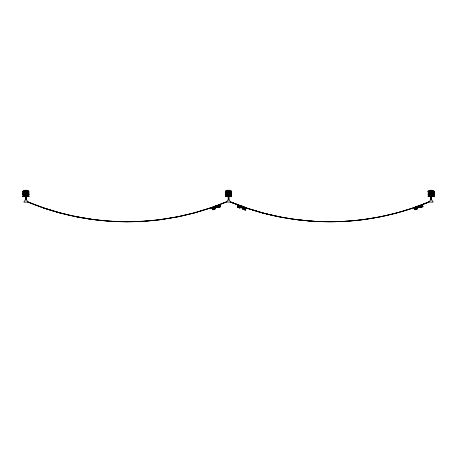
<?xml version="1.0" encoding="UTF-8"?>
<svg xmlns="http://www.w3.org/2000/svg" width="457" height="457" viewBox="0 0 457 457"><rect width="100%" height="100%" fill="white"/><g stroke="black" fill="none" stroke-linecap="round" stroke-linejoin="round"><path stroke-width="0.69" d="M229.311 193.094L229.231 193.448M229.311 196.276L229.231 196.63L229.208 194.259M27.649 201.937L27.683 201.857C69.533 219.463 116.032 225.444 161.024 219.606L144.092 221.194L127.092 221.771L110.097 221.171M312.731 221.171L312.731 221.182C352.336 223.684 392.529 217.275 429.134 201.857C430.334 201.16 429.923 199.383 431.591 199.658C432.653 202.08 435.635 202.542 429.157 201.92L413.265 207.975M110.097 221.228L93.177 219.531L76.41 216.704L59.85 212.831M295.805 219.509L312.719 221.279L295.805 219.509L279.027 216.749L262.455 212.916C295.348 221.702 329.891 223.964 363.652 219.606L380.43 216.807L396.979 212.888L413.259 207.952L429.14 201.874A258.508 258.508 0 0 1 230.299 201.891L246.18 207.975L262.449 212.939L279.027 216.761M226.906 191.277L226.906 191.672M226.98 196.047L227.066 196.59M93.165 219.583L76.405 216.709M23.25 191.871L22.85 191.5L23.25 191.077M23.324 193.465L22.924 193.094L23.324 192.665M28.403 195.847L28.882 196.144L28.597 196.63L23.221 196.63L22.924 196.224L23.324 195.847M28.328 191.077L28.814 191.449L28.328 191.871M28.403 193.465L28.888 193.094L28.403 192.665M28.494 195.053L28.888 194.682L28.494 194.259M225.964 191.871L225.478 191.5L225.964 191.077M226.038 192.665L225.552 193.043L226.038 193.465M231.036 195.847L231.51 196.144L231.225 196.63L225.849 196.63L225.564 196.144L226.038 195.847M230.962 191.077L231.448 191.449L230.962 191.871M231.036 193.465L231.522 193.094L231.036 192.665M231.122 195.053L231.522 194.682L231.122 194.259M428.597 191.871L428.112 191.5L428.597 191.077M428.672 193.465L428.186 193.094L428.672 192.665M433.75 195.847L434.139 196.144L433.859 196.63L428.477 196.63L428.192 196.144L428.672 195.847M433.676 191.077L434.076 191.449L433.676 191.871M433.75 193.465L434.15 193.094L433.75 192.665M433.75 195.053L434.15 194.682L433.75 194.259M24.347 194.459L24.324 194.762M24.347 196.047L24.387 196.527M226.98 192.865L227.015 193.345M226.98 194.459L227.243 195.053L226.946 194.682M429.529 196.144L429.877 195.847M262.461 212.899L246.192 207.952L230.477 201.891M246.209 207.889L230.282 201.925L246.192 207.952L262.484 212.819M431.888 193.408L431.865 192.683M59.827 212.916L43.558 207.952L59.856 212.819M237.36 207.078L238.04 205.296L240.593 206.301L239.925 208.055L237.36 207.078L239.936 208.021M241.176 207.678L241.816 205.987L242.747 206.341L242.101 208.032M246.032 208.335L245.352 210.117L242.787 209.14L243.467 207.358M429.826 195.864L429.877 196.647M23.324 194.259L22.924 194.631L23.324 195.053M225.952 194.259L225.552 194.631L225.952 195.053M428.58 194.259L428.186 194.631L428.58 195.053M24.295 192.865L24.615 192.665M24.387 192.785L24.615 193.465M429.574 191.192L429.574 191.757M25.164 191.077L25.164 191.871M25.238 192.665L25.238 193.465M25.238 195.847L25.238 196.647L25.238 194.259M26.575 196.647L26.575 195.847M227.792 191.077L227.792 191.871M227.866 192.665L227.866 193.465M229.157 191.86L229.157 191.089M227.866 195.847L227.866 196.647L227.866 194.259M431.785 191.86L431.785 191.089M24.615 194.259L24.615 195.053M227.009 194.311L227.146 195.002M24.364 191.129L24.25 191.58M226.883 191.192L227.169 191.077L226.992 191.86M226.963 195.967L227.243 195.847L227.072 196.63M429.694 192.723L429.649 193.345M429.694 195.904L429.586 196.35M24.541 191.077L24.541 191.871M24.564 192.683L24.564 193.448M24.615 195.847L24.615 196.647M229.808 191.86L229.808 191.089M229.882 193.448L229.882 192.683M229.882 196.63L229.882 195.864M429.797 191.077L429.797 191.871M429.877 192.665L429.877 193.465M231.036 195.053L231.419 194.682L231.036 194.259M433.664 195.053L434.047 194.682L433.664 194.259M24.495 194.271L24.387 194.939M429.643 194.311L429.586 194.762M26.5 191.871L26.5 191.077M26.575 193.465L26.575 192.665M26.575 195.053L26.575 194.259M430.425 191.077L430.465 194.522M430.5 192.665L430.5 193.465M430.5 194.259L430.5 195.053M430.5 195.847L430.5 196.647M28.431 191.86L28.431 191.089M28.505 193.448L28.505 192.683M225.867 191.089L225.867 191.86M225.941 192.683L225.941 193.448M231.059 191.86L231.059 191.089M231.133 193.448L231.133 192.683M225.941 195.864L225.655 196.276L226.038 196.647M428.495 191.089L428.495 191.86M428.569 192.683L428.569 193.448M428.569 195.864L428.283 196.276L428.672 196.647M25.952 200.069L25.952 199.76M431.128 199.76L431.168 200.069M215.241 206.21L216.167 205.85M212.077 208.483L214.636 207.501L214.459 207.05L215.156 208.826C212.339 211.962 210.083 206.775 214.476 207.078M220.388 206.267L217.829 207.261L217.96 207.592L220.548 206.684L217.995 207.684L217.315 205.936L219.886 204.97L220.565 206.718L217.995 207.684M214.504 207.164L211.917 208.078M217.361 206.061L219.914 205.056M212.002 208.301L214.562 207.312M219.971 205.193L217.315 205.936M217.486 206.37L220.04 205.376M212.299 209.06L212.162 208.712L214.716 207.701M217.566 206.587L220.125 205.587M214.756 207.809L217.612 206.695M214.79 207.901L217.646 206.787M220.211 205.821L212.157 208.695M217.703 206.93L214.847 208.044M212.339 209.157L214.893 208.158M217.749 207.044L220.223 205.839M212.419 209.369L214.979 208.375M212.494 209.557L215.156 208.826L212.585 209.792M217.909 207.461L220.463 206.45M212.551 209.7L215.11 208.712M414.345 208.078L416.904 207.078L417.584 208.826L415.03 209.826L414.333 208.044M414.379 208.158L416.938 207.17M419.789 206.05L422.348 205.062M414.436 208.301L416.995 207.312M419.846 206.187L422.405 205.204M414.505 208.483L417.07 207.501M419.914 206.37L422.474 205.376M414.59 208.695L417.144 207.701M420 206.587L422.554 205.587M417.184 207.792L420.034 206.678M417.195 207.832L420.04 206.695M414.676 208.923L422.645 205.821M417.264 208.009L420.12 206.901M417.292 208.078L420.149 206.975M414.767 209.157L417.327 208.158M420.177 207.044L422.736 206.05M414.853 209.369L417.407 208.375M420.263 207.261L422.816 206.267M414.922 209.557L417.487 208.569M420.337 207.461L422.891 206.45M414.985 209.706L417.538 208.7M420.389 207.592L422.948 206.604M210.637 207.975L226.523 201.903C227.643 201.177 227.323 199.332 228.963 199.658C230.128 202.143 232.824 202.462 226.541 201.948M25.563 199.629C24.472 201.845 21.37 202.788 27.923 201.897C26.792 201.154 27.14 199.452 25.581 199.623L25.649 195.053M27.123 191.871L27.123 191.077M27.203 193.465L27.203 192.665M27.203 195.053L27.203 194.259M27.203 196.647L27.203 195.847M229.831 195.053L229.831 194.259M432.385 191.871L432.385 191.077M432.459 193.465L432.459 192.665M429.877 194.259L429.877 195.053M432.459 195.053L432.459 194.259M432.459 196.647L432.459 195.847M210.597 207.866L194.362 212.939L177.802 216.818L194.345 212.865L210.614 207.906L226.506 201.857A258.508 258.508 0 0 1 27.666 201.891L27.848 201.891M227.072 192.683L227.243 193.465L226.9 193.168M24.004 191.077L24.004 191.871M27.66 191.871L27.66 191.077M24.078 192.665L24.078 193.465M27.734 193.465L27.734 192.665M24.078 194.259L24.078 195.053M27.734 195.053L27.734 194.259M24.078 195.847L24.078 196.647M27.734 196.647L27.734 195.847M226.632 191.077L226.632 191.871M230.288 191.871L230.288 191.077M226.712 192.665L226.712 193.465M230.368 193.465L230.368 192.665M226.712 194.259L226.712 195.053M230.368 195.053L230.368 194.259M226.712 195.847L226.712 196.647M230.368 196.647L230.368 195.847M429.266 191.077L429.266 191.871M432.922 191.871L432.922 191.077M429.34 192.665L429.34 193.465M432.996 193.465L432.996 192.665M429.34 194.259L429.34 195.053M432.996 195.053L432.996 194.259M429.34 195.847L429.34 196.647M432.996 196.647L432.996 195.847M161.018 219.566L177.796 216.778L161.007 219.509M23.593 191.077L23.25 191.449L23.593 191.871M28.071 191.871L28.414 191.5L28.071 191.077M23.667 192.665L23.324 193.043L23.667 193.465M28.145 193.465L28.494 193.094L28.145 192.665M23.667 194.259L23.324 194.631L23.667 195.053M28.145 195.053L28.494 194.682L28.145 194.259M23.667 195.847L23.324 196.224L23.667 196.647M28.145 196.647L28.494 196.276L28.145 195.847M226.226 191.077L225.878 191.449L226.226 191.871M230.699 191.871L231.048 191.5L230.699 191.077M226.301 192.665L225.952 193.043L226.301 193.465M230.774 193.465L231.122 193.094L230.774 192.665M226.301 194.259L225.952 194.631L226.301 195.053M230.774 195.053L231.122 194.682L230.774 194.259M226.301 195.847L225.952 196.224L226.301 196.647M230.774 196.647L231.122 196.276L230.774 195.847M428.855 191.077L428.506 191.449L428.855 191.871M433.333 191.871L433.676 191.5L433.333 191.077M428.929 192.665L428.586 193.043L428.929 193.465M433.407 193.465L433.75 193.094L433.407 192.665M428.929 194.259L428.586 194.631L428.929 195.053M433.407 195.053L433.75 194.682L433.407 194.259M428.929 195.847L428.586 196.224L428.929 196.647M433.407 196.647L433.75 196.276L433.407 195.847M23.336 191.077L22.953 191.449L23.336 191.871M23.41 192.665L23.027 193.043L23.41 193.465M23.41 194.259L23.027 194.631L23.41 195.053M28.403 195.053L28.791 194.682L28.403 194.259M23.41 195.847L23.027 196.224L23.41 196.647M28.403 196.647L28.791 196.276L28.505 195.864M226.038 194.259L225.655 194.631L226.038 195.053M231.036 196.647L231.419 196.276L231.133 195.864M433.59 191.871L433.973 191.5L433.59 191.077M433.664 193.465L434.047 193.094L433.664 192.665M428.672 194.259L428.283 194.631L428.672 195.053M433.664 196.647L434.047 196.276L433.664 195.847M22.85 191.077L28.814 191.077M225.478 191.077L231.448 191.077M428.112 191.077L434.076 191.077M22.964 191.192L28.7 191.192M225.592 191.192L231.333 191.192M428.22 191.192L433.961 191.192M22.901 191.277L28.762 191.277M225.53 191.277L231.396 191.277M428.158 191.277L434.024 191.277M22.861 191.374L28.808 191.374M225.49 191.374L231.436 191.374M428.118 191.374L434.064 191.374M22.85 191.449L28.814 191.449M225.478 191.449L231.448 191.449M428.112 191.449L434.076 191.449M22.85 191.5L28.814 191.5M225.478 191.5L231.448 191.5M428.112 191.5L434.076 191.5M22.901 191.672L28.762 191.672M225.53 191.672L231.396 191.672M428.158 191.672L434.024 191.672M22.964 191.757L28.7 191.757M225.592 191.757L231.333 191.757M428.22 191.757L433.961 191.757M23.05 191.82L28.62 191.82M225.678 191.82L231.248 191.82M428.306 191.82L433.876 191.82M22.924 192.665L28.888 192.665M225.552 192.665L231.522 192.665M428.186 192.665L434.15 192.665M23.039 192.785L28.78 192.785M225.667 192.785L231.408 192.785M428.3 192.785L434.036 192.785M22.976 192.865L28.842 192.865M225.604 192.865L231.471 192.865M428.238 192.865L434.099 192.865M22.936 192.963L28.882 192.963M225.564 192.963L231.51 192.963M428.192 192.963L434.139 192.963M22.924 193.043L28.888 193.043M225.552 193.094L231.522 193.043M428.186 193.043L434.15 193.043M22.936 193.168L28.882 193.168M225.564 193.168L231.51 193.168M428.192 193.168L434.139 193.168M22.976 193.265L28.842 193.265M225.604 193.265L231.471 193.265M428.238 193.265L434.099 193.265M23.039 193.345L28.78 193.345M225.667 193.345L231.408 193.345M428.3 193.345L434.036 193.345M23.124 193.408L28.694 193.408M225.752 193.408L231.322 193.408M428.38 193.408L433.95 193.408M22.924 194.259L28.888 194.259M225.552 194.259L231.522 194.259M428.186 194.259L434.15 194.259M23.124 194.311L28.694 194.311M225.752 194.311L231.322 194.311M428.38 194.311L433.95 194.311M23.039 194.374L28.78 194.374M225.667 194.374L231.408 194.374M428.3 194.374L434.036 194.374M22.976 194.459L28.842 194.459M225.604 194.459L231.471 194.459M428.238 194.459L434.099 194.459M22.936 194.762L28.882 194.762M225.564 194.762L231.51 194.762M428.192 194.762L434.139 194.762M22.976 194.853L28.842 194.853M225.604 194.853L231.471 194.853M428.238 194.853L434.099 194.853M23.039 194.939L28.78 194.939M225.667 194.939L231.408 194.939M428.3 194.939L434.036 194.939M23.221 195.042L28.597 195.042M225.849 195.042L231.225 195.042M428.477 195.042L433.859 195.042M22.924 195.847L28.888 195.847M225.552 195.847L231.522 195.847M428.186 195.847L434.15 195.847M23.039 195.967L28.78 195.967M225.667 195.967L231.408 195.967M428.3 195.967L434.036 195.967M22.976 196.047L28.842 196.047M225.604 196.047L231.471 196.047M428.238 196.047L434.099 196.047M22.936 196.144L28.882 196.144M225.564 196.144L231.51 196.144M428.192 196.144L434.139 196.144M22.924 196.224L28.888 196.224M225.552 196.224L231.522 196.224M428.186 196.224L434.15 196.224M22.924 196.276L28.888 196.276M225.552 196.276L231.522 196.276M428.186 196.276L434.15 196.276M22.976 196.447L28.842 196.447M225.604 196.447L231.471 196.447M428.238 196.447L434.099 196.447M23.039 196.527L28.78 196.527M225.667 196.527L231.408 196.527M428.3 196.527L434.036 196.527M23.124 196.59L28.694 196.59M225.752 196.59L231.322 196.59M428.38 196.59L433.95 196.59M27.688 201.834L43.575 207.901M243.455 207.387L246.02 208.363M237.994 205.41L240.559 206.393M243.421 207.472L245.986 208.455M237.943 205.547L240.502 206.535M243.37 207.615L245.935 208.586M237.874 205.736L240.439 206.707M243.301 207.798L245.866 208.769M237.789 205.947L240.353 206.924M243.215 208.009L245.78 208.986M240.313 207.032L243.181 208.101M240.302 207.055L243.141 208.209M237.703 206.176L245.695 209.215M240.233 207.238L243.073 208.398M237.617 206.41L240.182 207.387M243.044 208.472L245.609 209.449M237.526 206.638L240.096 207.598M242.958 208.689L245.523 209.666M237.457 206.821L240.028 207.786M242.884 208.889L245.455 209.849M237.406 206.964L239.971 207.929M242.833 209.026L245.398 209.992M242.798 209.112L245.363 210.083M431.836 194.259L431.871 196.647L431.865 195.864M229.208 192.665L229.311 193.043M229.208 195.847L229.311 196.224M419.183 207.347L418.601 205.85L417.675 206.21L418.258 207.712M216.755 207.347L216.098 205.661L215.173 206.021L215.83 207.712M216.184 207.255L216.287 207.524L216.178 207.238M432.128 191.871L432.128 194.522M432.162 195.053L432.128 196.647M432.054 191.34L432.054 190.283L430.1 190.283L430.1 191.34M432.031 191.871L432.031 194.522M432.031 195.053L432.031 196.647M431.951 190.283L431.951 191.34M431.871 191.871L431.871 194.522M431.796 190.283L431.796 191.34M431.665 191.871L431.665 194.522M431.665 195.053L431.665 196.647M431.591 190.283L431.591 191.34M431.488 196.647L431.454 199.623M431.425 191.871L431.425 194.522M431.425 195.053L431.402 199.623L431.334 196.647M431.351 190.283L431.351 191.34M431.168 191.871L431.168 199.623M431.094 190.283L431.094 191.871M431.082 196.647L431.082 199.623M431.002 196.647L431.002 199.623M430.911 191.871L430.911 194.522M430.911 195.053L430.882 199.623L430.848 196.647M430.837 190.283L430.837 191.34M430.597 190.283L430.597 191.34M430.671 191.871L430.671 194.522M430.671 195.053L430.671 196.647M430.465 195.053L430.465 196.647M430.391 190.283L430.391 191.34M430.231 190.283L430.231 191.34M430.305 191.871L430.305 194.522M430.305 195.053L430.305 196.647M430.134 190.283L430.134 191.34M430.208 191.871L430.208 194.522M430.174 195.053L430.208 196.647M429.58 192.665L429.58 193.465M429.58 194.259L429.58 195.053M429.58 195.847L429.58 196.647M429.5 191.077L429.5 191.871M429.523 192.665L429.523 193.465M429.523 194.259L429.523 195.053M429.523 195.847L429.523 196.647M429.449 191.077L429.449 191.871M229.425 191.34L229.454 190.283L227.466 190.283L227.5 191.34M229.323 190.283L229.323 191.34M229.397 191.871L229.397 194.522M229.397 195.053L229.397 196.647M229.243 191.871L229.243 194.522M229.163 190.283L229.163 191.34M228.957 190.283L228.957 191.34M229.037 191.871L229.037 194.522M229.037 195.053L229.037 196.647M228.866 196.647L228.854 199.623L228.797 195.053M228.797 191.871L228.797 194.522M228.717 190.283L228.717 191.34M228.7 196.647L228.7 199.623M228.626 196.647L228.626 199.623M228.54 191.871L228.54 199.623M228.46 190.283L228.46 191.871M228.454 196.647L228.374 199.623M228.283 191.871L228.283 194.522M228.283 195.053L228.306 199.623L228.209 196.647M228.203 190.283L228.203 191.34M228.043 191.871L228.043 194.522M228.043 195.053L228.043 196.647M227.963 190.283L227.963 191.34M227.837 191.871L227.837 194.522M227.757 190.283L227.757 191.34M227.677 191.871L227.677 194.522M227.677 195.053L227.677 196.647M227.603 190.283L227.603 191.34M227.575 191.871L227.575 194.522M227.575 195.053L227.575 196.647M226.946 192.665L226.946 193.465M226.946 194.259L226.946 195.053M226.946 195.847L226.946 196.647M226.872 191.077L226.872 191.871M226.889 192.665L226.889 193.465M226.889 194.259L226.889 195.053M226.889 195.847L226.889 196.647M226.815 191.077L226.815 191.871M26.826 191.34L26.826 190.283L24.838 190.283L24.872 191.34M26.9 191.871L26.9 194.522M26.866 195.053L26.866 196.647M26.792 190.283L26.792 191.34M26.769 191.871L26.769 194.522M26.769 195.053L26.769 196.647M26.695 190.283L26.695 191.34M26.535 190.283L26.535 191.34M26.609 191.871L26.609 194.522M26.609 195.053L26.609 196.647M26.403 191.871L26.403 194.522M26.403 195.053L26.403 196.647M26.329 190.283L26.329 191.34M26.163 191.871L26.163 194.522M26.163 195.053L26.226 199.623M26.089 190.283L26.089 191.34M26.14 196.647L26.14 199.623M25.992 196.647L25.992 199.623M25.906 191.871L25.906 199.623M25.832 190.283L25.832 191.871M25.821 196.647L25.821 199.623M25.741 196.647L25.741 199.623M25.649 191.871L25.649 194.522M25.575 190.283L25.575 191.34M25.409 191.871L25.409 194.522M25.409 195.053L25.409 196.647M25.335 190.283L25.335 191.34M25.204 191.871L25.204 194.522M25.129 190.283L25.129 191.34M25.049 191.871L25.049 194.522M25.049 195.053L25.049 196.647M24.969 190.283L24.969 191.34M24.946 191.871L24.946 194.522M24.946 195.053L24.946 196.647M24.244 191.077L24.244 191.871M24.318 192.665L24.261 193.465M24.261 194.259L24.261 195.053M24.261 195.847L24.318 196.647M24.187 191.077L24.187 191.871M228.386 199.869L228.689 199.955L228.386 199.869M246.203 207.918L241.799 206.278L246.209 207.901M422.314 204.965L419.743 205.936L420.44 207.712L422.993 206.718L422.302 204.936M28.888 194.631L22.924 194.631L28.888 194.682M231.522 194.631L225.552 194.631L231.522 194.682M434.15 194.631L428.186 194.631L434.15 194.682M229.534 194.522L229.534 191.871L229.5 194.522M229.534 196.647L229.534 195.053L229.5 196.647"/></g></svg>
